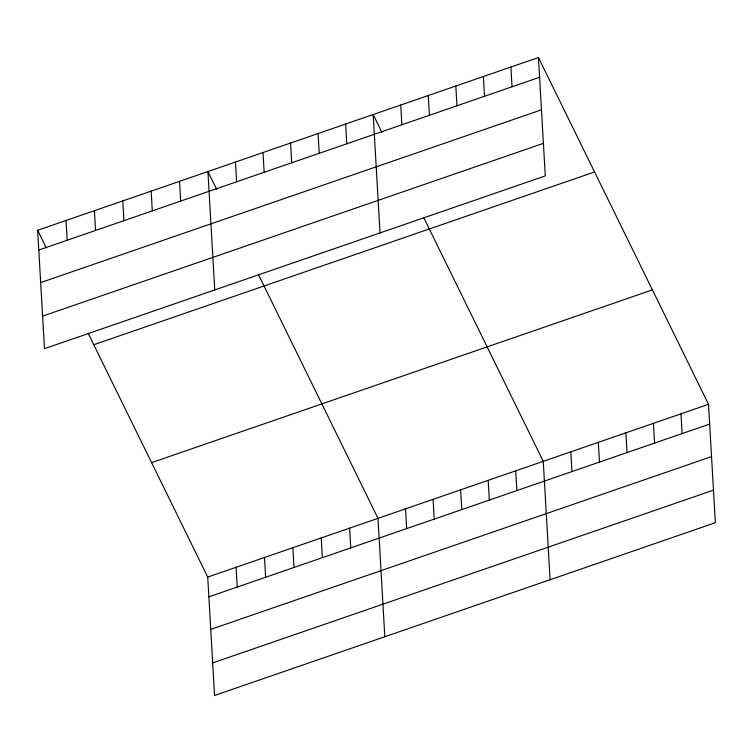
<?xml version="1.0" encoding="UTF-8"?>
<svg xmlns="http://www.w3.org/2000/svg" width="753" height="753" viewBox="0 0 753 753"><rect width="100%" height="100%" fill="white"/><g stroke="black" fill="none" stroke-linecap="round" stroke-linejoin="round"><path stroke-width="1.13" d="M538.451 57.529L545.276 175.91L44.474 348.677L37.65 230.286L538.451 57.529L708.526 404.323L715.35 522.714L214.549 695.471L207.724 577.09L88.167 333.287M38.789 250.034L539.59 77.277M40.662 282.591L541.463 109.825M42.601 316.128L543.393 143.362M93.777 344.733L594.569 171.966M151.598 462.643L652.399 289.877M207.724 577.09L708.526 404.323M208.863 596.837L709.665 424.071M210.746 629.386L711.538 456.619M212.675 662.922L713.477 490.156M381.856 132.227L373.187 114.541L380.011 232.922M423.694 217.542L543.261 461.335L550.085 579.725M216.591 189.238L207.922 171.552L214.746 289.943M258.43 274.553L377.997 518.346L384.821 636.737M37.65 230.286L46.328 247.972M680.976 413.821L682.114 433.568M653.435 423.327L654.573 443.075M625.894 432.824L627.033 452.572M598.353 442.331L599.492 462.078M570.802 451.828L571.941 471.576M510.901 67.026L512.04 86.774M515.72 470.832L516.859 490.58M483.36 76.533L484.499 96.28M488.17 480.339L489.309 500.086M455.819 86.03L456.958 105.778M460.629 489.836L461.768 509.583M428.269 95.537L429.408 115.284M433.088 499.343L434.227 519.09M400.728 105.034L401.867 124.782M405.538 508.84L406.676 528.587M345.636 124.038L346.775 143.785M349.618 528.135L350.757 547.883M318.095 133.545L319.234 153.292M321.239 537.924L322.378 557.672M290.554 143.042L291.693 162.789M292.861 547.713L293.999 567.461M263.013 152.548L264.143 172.296M264.482 557.502L265.621 577.25M235.463 162.046L236.602 181.793M236.103 567.291L237.242 587.039M179.543 181.341L180.682 201.089M151.165 191.13L152.304 210.878M122.786 200.919L123.925 220.667M94.407 210.708L95.546 230.456M66.029 220.497L67.168 240.245"/></g></svg>
